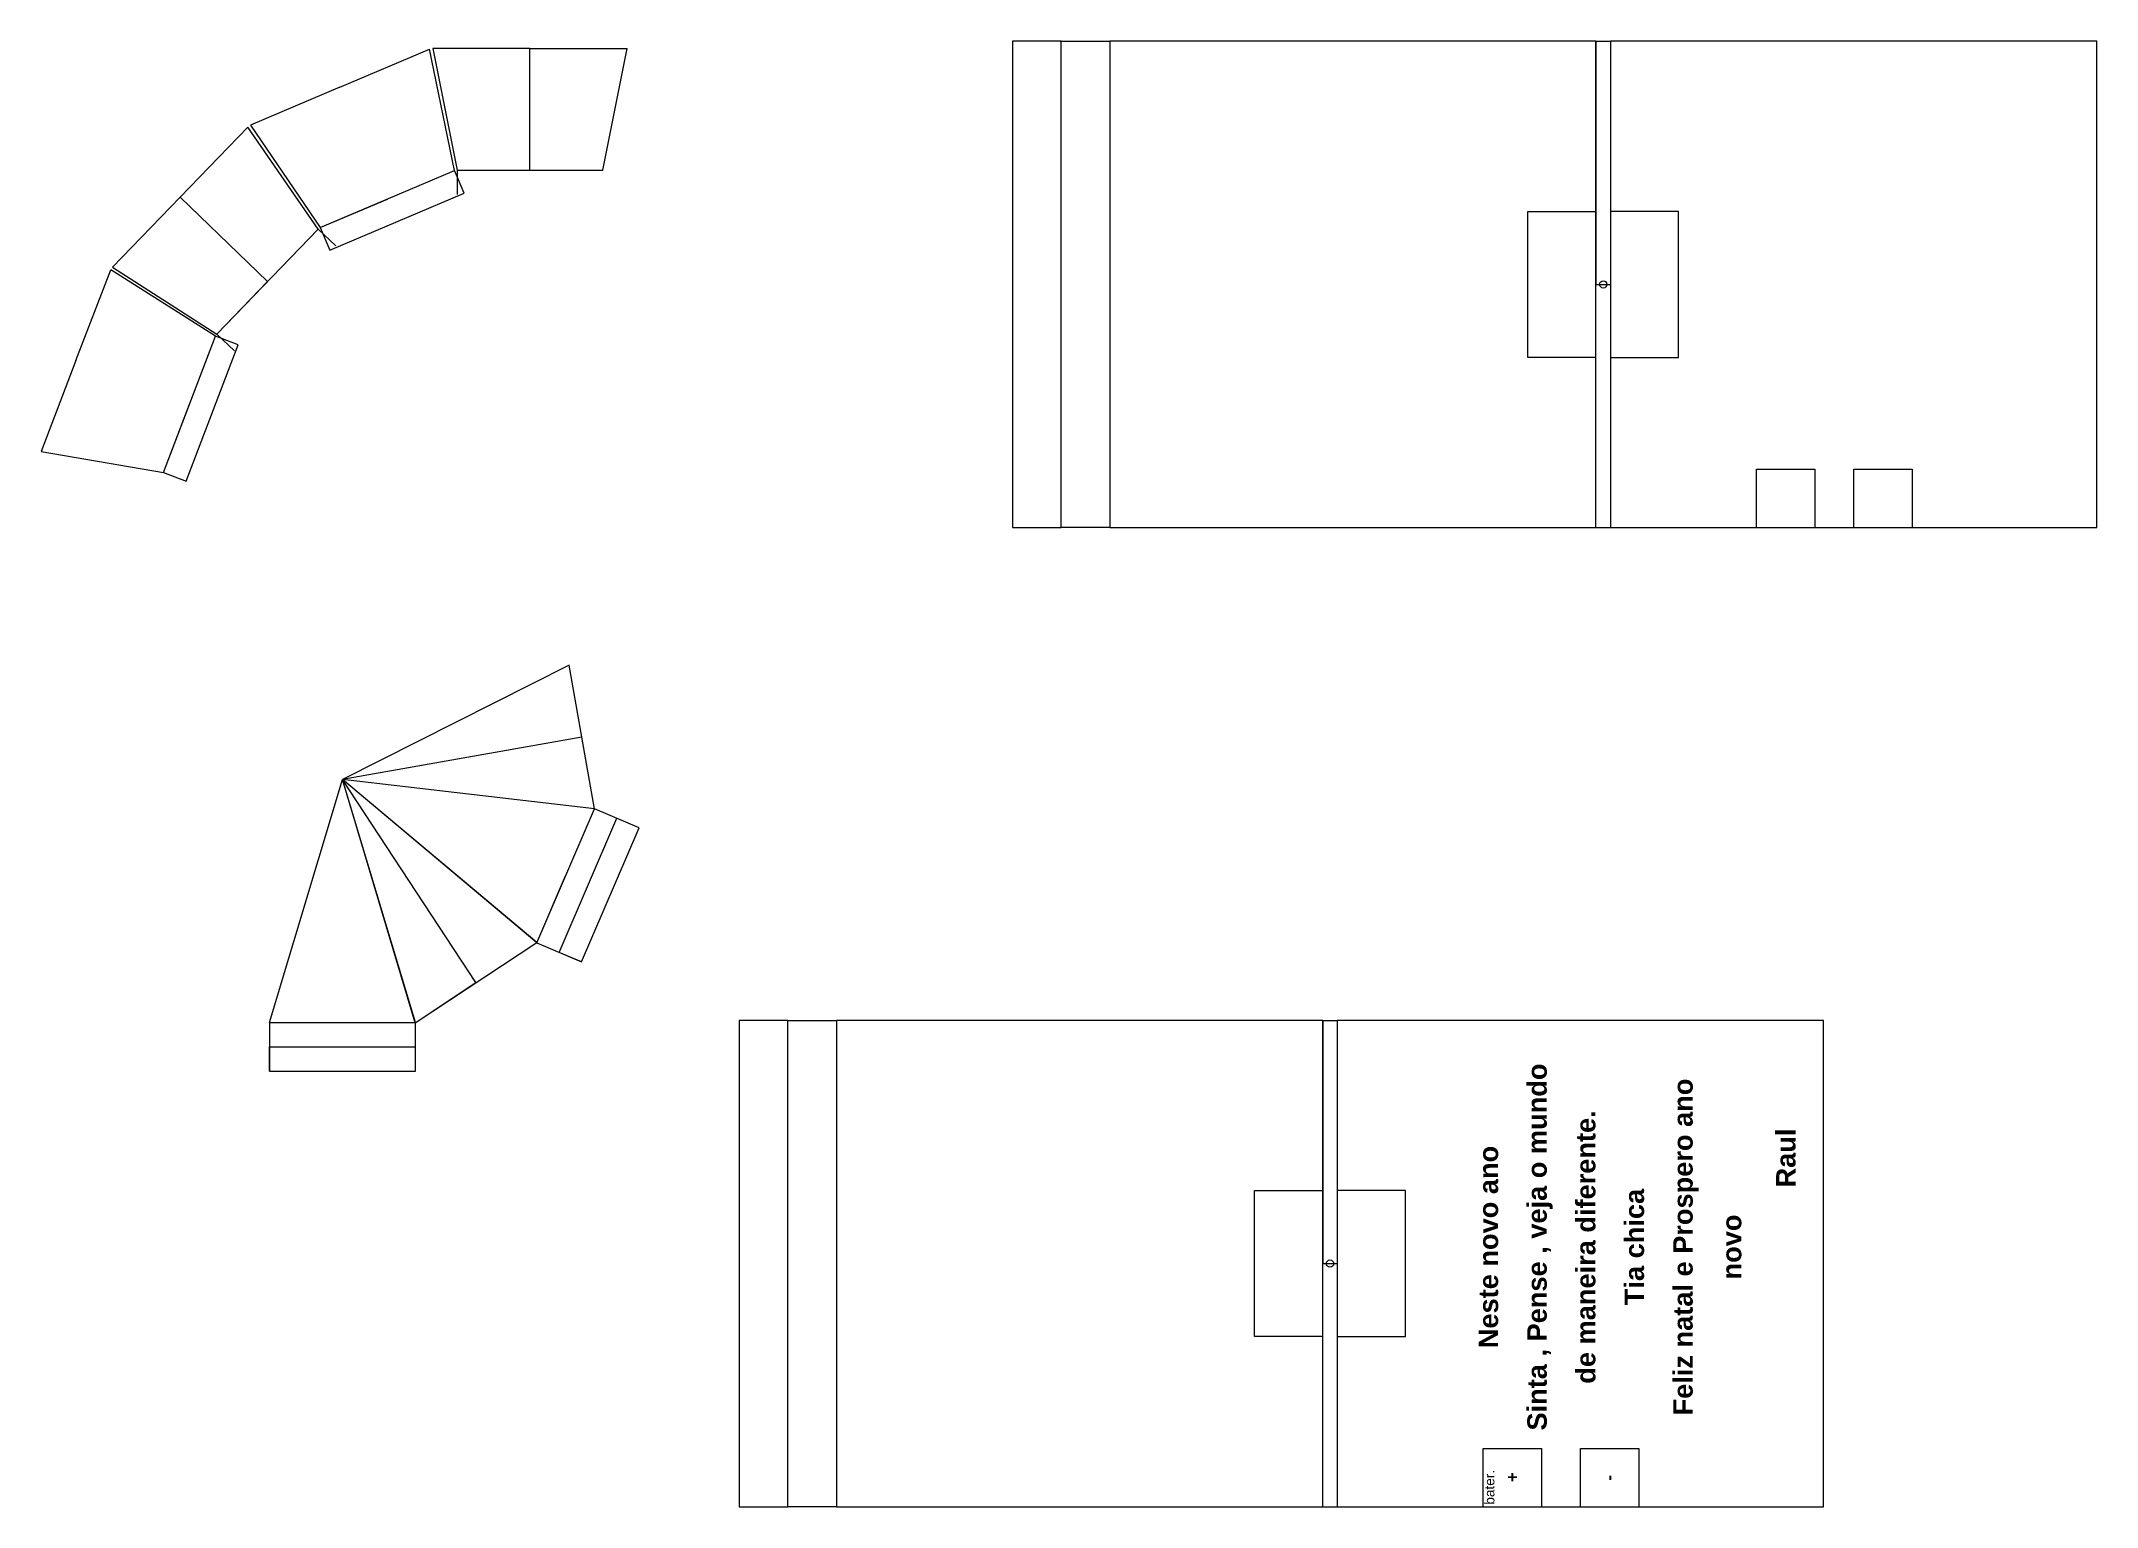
# Model space of a CAD drawing. Header units: millimetres. Extents: x -3 to 420, y -29 to 272.
import ezdxf

# ---------------------------------------------------------------- set-up
doc = ezdxf.new("R2010")
doc.units = ezdxf.units.MM
doc.layers.add('Contra capa', color=7, linetype='Continuous')

msp = doc.modelspace()

# ---------------------------------------------------------------- linework, layer by layer
for p, q in [((58.47, 262.95), (76.88, 270.76)), ((58.47, 262.95), (76.88, 270.76)), ((58.47, 262.95), (76.88, 270.76)), ((58.47, 262.95), (76.88, 270.76)), ((82.05, 245.8), (76.88, 270.76)), ((82.05, 245.8), (76.88, 270.76)), ((82.05, 245.8), (76.88, 270.76)), ((82.05, 245.8), (76.88, 270.76)), ((97.54, 270.9), (77.54, 270.9)), ((77.54, 270.9), (82.54, 245.9)), ((77.54, 270.9), (82.54, 245.9)), ((97.54, 270.9), (77.54, 270.9)), ((77.54, 270.9), (82.54, 245.9)), ((97.54, 270.9), (77.54, 270.9)), ((77.54, 270.9), (82.54, 245.9)), ((97.54, 270.9), (77.54, 270.9)), ((97.54, 245.9), (97.54, 270.9)), ((97.54, 270.9), (117.54, 270.9)), ((97.54, 270.9), (117.54, 270.9)), ((97.54, 245.9), (97.54, 270.9)), ((97.54, 270.9), (117.54, 270.9)), ((97.54, 245.9), (97.54, 270.9)), ((97.54, 270.9), (117.54, 270.9)), ((97.54, 245.9), (97.54, 270.9)), ((112.54, 245.9), (117.54, 270.9)), ((112.54, 245.9), (117.54, 270.9)), ((112.54, 245.9), (117.54, 270.9)), ((112.54, 245.9), (117.54, 270.9)), ((58.47, 262.95), (40.06, 255.14)), ((58.47, 262.95), (40.06, 255.14)), ((58.47, 262.95), (40.06, 255.14)), ((58.47, 262.95), (40.06, 255.14)), ((25.61, 240.37), (39.5, 254.75)), ((25.61, 240.37), (39.5, 254.75)), ((25.61, 240.37), (39.5, 254.75)), ((25.61, 240.37), (39.5, 254.75)), ((54.01, 233.79), (39.5, 254.75)), ((54.01, 233.79), (39.5, 254.75)), ((54.01, 233.79), (39.5, 254.75)), ((54.01, 233.79), (39.5, 254.75)), ((40.06, 255.14), (54.43, 234.08)), ((40.06, 255.14), (54.43, 234.08)), ((40.06, 255.14), (54.43, 234.08)), ((40.06, 255.14), (54.43, 234.08)), ((54.43, 234.08), (82.05, 245.8)), ((54.43, 234.08), (82.05, 245.8)), ((54.43, 234.08), (82.05, 245.8)), ((54.43, 234.08), (82.05, 245.8)), ((84, 241.2), (82.05, 245.8)), ((84, 241.2), (82.05, 245.8)), ((84, 241.2), (82.05, 245.8)), ((84, 241.2), (82.05, 245.8)), ((82.54, 245.9), (112.54, 245.9)), ((82.54, 245.9), (97.54, 245.9)), ((82.54, 245.9), (82.54, 240.9)), ((82.54, 245.9), (82.54, 240.9)), ((82.54, 245.9), (112.54, 245.9)), ((82.54, 245.9), (97.54, 245.9)), ((82.54, 245.9), (82.54, 240.9)), ((82.54, 245.9), (112.54, 245.9)), ((82.54, 245.9), (97.54, 245.9)), ((82.54, 245.9), (82.54, 240.9)), ((82.54, 245.9), (112.54, 245.9)), ((82.54, 245.9), (97.54, 245.9)), ((56.38, 229.47), (84, 241.2)), ((56.38, 229.47), (84, 241.2)), ((56.38, 229.47), (84, 241.2)), ((56.38, 229.47), (84, 241.2)), ((25.61, 240.37), (11.72, 225.98)), ((25.61, 240.37), (11.72, 225.98)), ((25.61, 240.37), (11.72, 225.98)), ((25.61, 240.37), (11.72, 225.98)), ((43.59, 223), (25.61, 240.37)), ((43.59, 223), (25.61, 240.37)), ((43.59, 223), (25.61, 240.37)), ((43.59, 223), (25.61, 240.37)), ((54.43, 234.08), (68.24, 239.94)), ((54.43, 234.08), (68.24, 239.94)), ((54.43, 234.08), (68.24, 239.94)), ((54.43, 234.08), (68.24, 239.94)), ((33.17, 212.21), (54.01, 233.79)), ((33.17, 212.21), (54.01, 233.79)), ((33.17, 212.21), (54.01, 233.79)), ((33.17, 212.21), (54.01, 233.79)), ((57.61, 230.32), (54.01, 233.79)), ((57.61, 230.32), (54.01, 233.79)), ((57.61, 230.32), (54.01, 233.79)), ((57.61, 230.32), (54.01, 233.79)), ((54.43, 234.08), (56.38, 229.47)), ((54.43, 234.08), (56.38, 229.47)), ((54.43, 234.08), (56.38, 229.47)), ((54.43, 234.08), (56.38, 229.47)), ((4.18, 206.74), (11.35, 225.41)), ((4.18, 206.74), (11.35, 225.41)), ((4.18, 206.74), (11.35, 225.41)), ((4.18, 206.74), (11.35, 225.41)), ((32.9, 211.78), (11.35, 225.41)), ((32.9, 211.78), (11.35, 225.41)), ((32.9, 211.78), (11.35, 225.41)), ((32.9, 211.78), (11.35, 225.41)), ((11.72, 225.98), (33.17, 212.21)), ((11.72, 225.98), (33.17, 212.21)), ((11.72, 225.98), (33.17, 212.21)), ((11.72, 225.98), (33.17, 212.21)), ((33.17, 212.21), (43.59, 223)), ((33.17, 212.21), (43.59, 223)), ((33.17, 212.21), (43.59, 223)), ((33.17, 212.21), (43.59, 223)), ((22.15, 183.77), (32.9, 211.78)), ((22.15, 183.77), (32.9, 211.78)), ((22.15, 183.77), (32.9, 211.78)), ((22.15, 183.77), (32.9, 211.78)), ((37.57, 209.99), (32.9, 211.78)), ((37.57, 209.99), (32.9, 211.78)), ((37.57, 209.99), (32.9, 211.78)), ((37.57, 209.99), (32.9, 211.78)), ((33.17, 212.21), (36.77, 208.74)), ((33.17, 212.21), (36.77, 208.74)), ((33.17, 212.21), (36.77, 208.74)), ((33.17, 212.21), (36.77, 208.74)), ((26.82, 181.98), (37.57, 209.99)), ((26.82, 181.98), (37.57, 209.99)), ((26.82, 181.98), (37.57, 209.99)), ((26.82, 181.98), (37.57, 209.99)), ((4.18, 206.74), (-2.98, 188.06)), ((4.18, 206.74), (-2.98, 188.06)), ((4.18, 206.74), (-2.98, 188.06)), ((4.18, 206.74), (-2.98, 188.06)), ((22.15, 183.77), (27.52, 197.78)), ((22.15, 183.77), (27.52, 197.78)), ((22.15, 183.77), (27.52, 197.78)), ((22.15, 183.77), (27.52, 197.78)), ((-2.98, 188.06), (22.15, 183.77)), ((-2.98, 188.06), (22.15, 183.77)), ((-2.98, 188.06), (22.15, 183.77)), ((-2.98, 188.06), (22.15, 183.77)), ((22.15, 183.77), (26.82, 181.98)), ((22.15, 183.77), (26.82, 181.98)), ((22.15, 183.77), (26.82, 181.98)), ((22.15, 183.77), (26.82, 181.98)), ((105.6, 144.14), (58.97, 120.68)), ((105.6, 144.14), (58.97, 120.68)), ((105.6, 144.14), (58.97, 120.68)), ((105.6, 144.14), (58.97, 120.68)), ((110.81, 114.59), (105.6, 144.14)), ((110.81, 114.59), (105.6, 144.14)), ((110.81, 114.59), (105.6, 144.14)), ((110.81, 114.59), (105.6, 144.14)), ((108.21, 129.36), (58.97, 120.68)), ((108.21, 129.36), (58.97, 120.68)), ((108.21, 129.36), (58.97, 120.68)), ((108.21, 129.36), (58.97, 120.68)), ((110.81, 114.59), (108.21, 129.36)), ((110.81, 114.59), (108.21, 129.36)), ((110.81, 114.59), (108.21, 129.36)), ((110.81, 114.59), (108.21, 129.36)), ((43.97, 70.68), (58.97, 120.68)), ((43.97, 70.68), (58.97, 120.68)), ((43.97, 70.68), (58.97, 120.68)), ((43.97, 70.68), (58.97, 120.68)), ((110.81, 114.59), (58.97, 120.68)), ((110.81, 114.59), (58.97, 120.68)), ((110.81, 114.59), (58.97, 120.68)), ((110.81, 114.59), (58.97, 120.68)), ((98.94, 87.1), (58.97, 120.68)), ((110.82, 114.65), (58.97, 120.68)), ((98.94, 87.1), (58.97, 120.68)), ((110.82, 114.65), (58.97, 120.68)), ((98.94, 87.1), (58.97, 120.68)), ((110.82, 114.65), (58.97, 120.68)), ((110.82, 114.65), (58.97, 120.68)), ((98.94, 87.1), (58.97, 120.68)), ((86.44, 78.91), (58.97, 120.68)), ((73.91, 70.66), (58.97, 120.68)), ((98.98, 87.15), (58.97, 120.68)), ((86.44, 78.91), (58.97, 120.68)), ((73.91, 70.66), (58.97, 120.68)), ((98.98, 87.15), (58.97, 120.68)), ((86.44, 78.91), (58.97, 120.68)), ((73.91, 70.66), (58.97, 120.68)), ((98.98, 87.15), (58.97, 120.68)), ((98.98, 87.15), (58.97, 120.68)), ((73.91, 70.66), (58.97, 120.68)), ((86.44, 78.91), (58.97, 120.68)), ((73.97, 70.68), (58.97, 120.68)), ((73.97, 70.68), (58.97, 120.68)), ((73.97, 70.68), (58.97, 120.68)), ((73.97, 70.68), (58.97, 120.68)), ((98.94, 87.1), (110.82, 114.65)), ((98.94, 87.1), (110.82, 114.65)), ((98.94, 87.1), (110.82, 114.65)), ((98.94, 87.1), (110.82, 114.65)), ((120, 110.69), (110.82, 114.65)), ((120, 110.69), (110.82, 114.65)), ((120, 110.69), (110.82, 114.65)), ((120, 110.69), (110.82, 114.65)), ((103.53, 85.12), (115.41, 112.67)), ((108.12, 83.14), (120, 110.69)), ((108.12, 83.14), (120, 110.69)), ((108.12, 83.14), (120, 110.69)), ((108.12, 83.14), (120, 110.69)), ((98.94, 87.1), (104.88, 100.88)), ((98.94, 87.1), (104.88, 100.88)), ((98.94, 87.1), (104.88, 100.88)), ((98.94, 87.1), (104.88, 100.88)), ((73.91, 70.66), (98.98, 87.15)), ((73.91, 70.66), (98.98, 87.15)), ((73.91, 70.66), (98.98, 87.15)), ((73.91, 70.66), (98.98, 87.15)), ((98.94, 87.1), (108.12, 83.14)), ((98.94, 87.1), (108.12, 83.14)), ((98.94, 87.1), (108.12, 83.14)), ((98.94, 87.1), (108.12, 83.14)), ((108.12, 83.14), (103.53, 85.12)), ((73.91, 70.66), (86.44, 78.91)), ((73.91, 70.66), (86.44, 78.91)), ((73.91, 70.66), (86.44, 78.91)), ((73.91, 70.66), (86.44, 78.91)), ((43.97, 70.68), (73.97, 70.68)), ((43.97, 70.68), (73.97, 70.68)), ((43.97, 70.68), (73.97, 70.68)), ((43.97, 70.68), (73.97, 70.68)), ((43.97, 70.68), (43.97, 60.68)), ((43.97, 70.68), (43.97, 60.68)), ((43.97, 70.68), (43.97, 60.68)), ((43.97, 70.68), (43.97, 60.68)), ((43.97, 70.68), (58.97, 70.68)), ((43.97, 70.68), (58.97, 70.68)), ((43.97, 70.68), (58.97, 70.68)), ((43.97, 70.68), (58.97, 70.68)), ((73.97, 60.68), (73.97, 70.68)), ((73.97, 60.68), (73.97, 70.68)), ((73.97, 60.68), (73.97, 70.68)), ((73.97, 60.68), (73.97, 70.68)), ((140.55, 71.14), (140.55, -28.86)), ((150.55, 71.14), (140.55, 71.14)), ((150.55, 71.14), (160.55, 71.14)), ((150.55, -28.86), (150.55, 71.14)), ((160.55, 71.14), (160.55, -28.86)), ((260.55, 71.14), (160.55, 71.14)), ((260.55, 71.14), (260.55, 21.14)), ((260.55, -28.86), (260.55, 71.14)), ((260.55, 71.14), (263.55, 71.14)), ((363.55, 71.14), (263.55, 71.14)), ((263.55, 71.14), (263.55, -28.86)), ((363.55, -28.86), (363.55, 71.14)), ((43.97, 60.68), (43.97, 65.68)), ((43.97, 65.68), (73.97, 65.68)), ((43.97, 60.68), (73.97, 60.68)), ((43.97, 60.68), (73.97, 60.68)), ((43.97, 60.68), (73.97, 60.68)), ((43.97, 60.68), (73.97, 60.68)), ((246.55, 36.14), (260.55, 36.14)), ((246.55, 6.14), (246.55, 36.14)), ((277.55, 36.14), (263.55, 36.14)), ((263.55, 36.14), (263.55, 36.14)), ((277.55, 6.14), (277.55, 36.14)), ((260.55, 21.14), (263.55, 21.14)), ((263.55, 21.14), (263.55, 6.14)), ((260.55, 6.14), (246.55, 6.14)), ((263.55, 6.14), (277.55, 6.14)), ((293.55, -16.86), (305.55, -16.86)), ((293.55, -28.86), (293.55, -16.86)), ((305.55, -16.86), (305.55, -28.86)), ((313.55, -16.86), (325.55, -16.86)), ((313.55, -28.86), (313.55, -16.86)), ((325.55, -16.86), (325.55, -28.86)), ((140.55, -28.86), (150.55, -28.86)), ((160.55, -28.86), (150.55, -28.86)), ((160.55, -28.86), (260.55, -28.86)), ((260.55, -28.86), (263.55, -28.86)), ((263.55, -28.86), (293.55, -28.86)), ((263.55, -28.86), (363.55, -28.86)), ((305.55, -28.86), (313.55, -28.86))]:
    msp.add_line(p, q)
msp.add_circle((262.05, 21.14), 0.75)
at = {"layer": 'Contra capa'}
for p, q in [((206.75, 272.42), (196.75, 272.42)), ((196.75, 272.42), (196.75, 172.42)), ((206.75, 172.42), (206.75, 272.42)), ((206.75, 272.42), (216.75, 272.42)), ((216.75, 272.42), (216.75, 172.42)), ((316.75, 272.42), (216.75, 272.42)), ((316.75, 172.42), (316.75, 272.42)), ((316.75, 272.42), (319.75, 272.42)), ((316.75, 272.42), (316.75, 222.42)), ((319.75, 272.42), (319.75, 172.42)), ((419.75, 272.42), (319.75, 272.42)), ((419.75, 172.42), (419.75, 272.42)), ((302.75, 207.42), (302.75, 237.42)), ((302.75, 237.42), (316.75, 237.42)), ((333.75, 237.42), (319.75, 237.42)), ((319.75, 237.42), (319.75, 237.42)), ((333.75, 207.42), (333.75, 237.42)), ((316.75, 222.42), (319.75, 222.42)), ((319.75, 222.42), (319.75, 207.42)), ((316.75, 207.42), (302.75, 207.42)), ((319.75, 207.42), (333.75, 207.42)), ((349.75, 172.42), (349.75, 184.42)), ((349.75, 184.42), (361.75, 184.42)), ((361.75, 184.42), (361.75, 172.42)), ((369.75, 172.42), (369.75, 184.42)), ((369.75, 184.42), (381.75, 184.42)), ((381.75, 184.42), (381.75, 172.42)), ((196.75, 172.42), (206.75, 172.42)), ((216.75, 172.42), (206.75, 172.42)), ((216.75, 172.42), (316.75, 172.42)), ((316.75, 172.42), (319.75, 172.42)), ((319.75, 172.42), (419.75, 172.42)), ((319.75, 172.42), (349.75, 172.42)), ((361.75, 172.42), (369.75, 172.42))]:
    msp.add_line(p, q, dxfattribs=at)
msp.add_circle((318.25, 222.42), 0.75, dxfattribs=at)

# ---------------------------------------------------------------- texts
at = {"insert": (319.66, 24.55), "char_height": 4, "width": 73.02, "attachment_point": 5, "rotation": 90, "line_spacing_factor": 1.5}
msp.add_mtext('{\\fArial|b1|i0|c0|p34;Neste novo ano \\PSinta , Pense , veja o mundo \\Pde maneira diferente.\\PTia chica\\PFeliz natal e Prospero ano novo}', dxfattribs=at)
at = {"rotation": 90}
for s, insert, char_height, width, attachment_point in [('{\\fArial|b1|i0|c0|p34;Raul}', (353.79, 36.79), 4, 29.5187, 1), ('{\\fArial|b0|i0|c0|p34;bater.}', (293.86, -28.41), 2, 11.0644, 1), ('{\\fArial|b1|i0|c0|p34;+}', (299.51, -22.75), 2.5, 11.3187, 5), ('{\\fArial|b1|i0|c0|p34;-}', (319.38, -22.88), 2.5, 11.5731, 5)]:
    msp.add_mtext(s, dxfattribs=dict(at, insert=insert, char_height=char_height, width=width, attachment_point=attachment_point))

doc.saveas('drawing.dxf')
